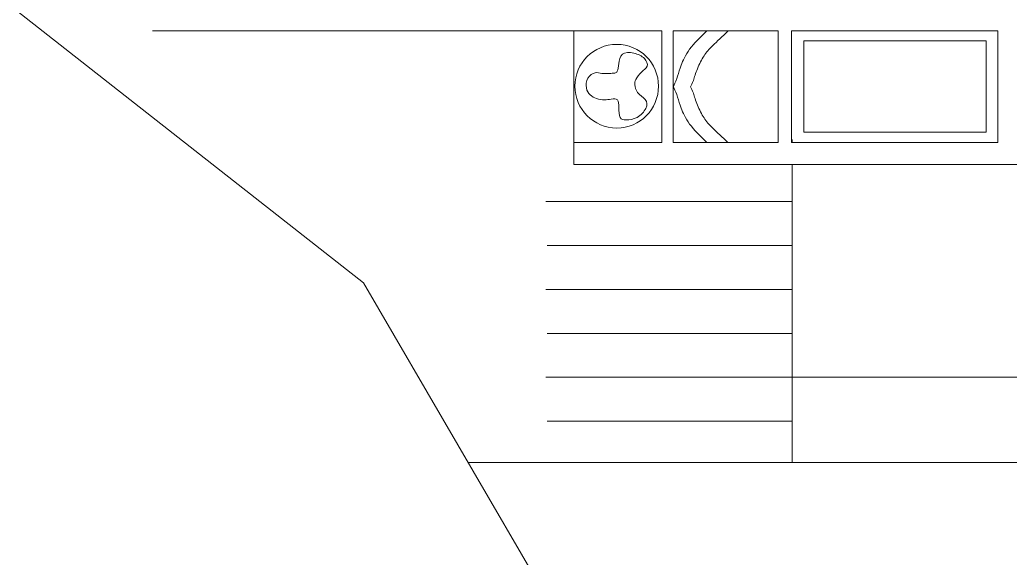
# Model space of a CAD drawing. Header units: centimetres. Extents: x -61 to 61, y -26 to 26.
# Drawn here: x 45.09 to 53.57, y -15.08 to -10.47 of the extents above; entities that cross this region are included whole.
import ezdxf

# ---------------------------------------------------------------- set-up
doc = ezdxf.new("R2010")
doc.units = ezdxf.units.CM
doc.header["$MEASUREMENT"] = 0
doc.layers.add('layer 1', color=7, linetype='Continuous')

msp = doc.modelspace()

# ---------------------------------------------------------------- linework, layer by layer
at = {"layer": 'layer 1', "lineweight": 9}
for points in [[(43.65152, -9.29001), (43.65152, -9.29001), (48.02911, -12.72169), (48.02911, -12.72169)], [(48.02911, -12.72169), (48.02911, -12.72169), (49.64568, -15.49607), (49.64568, -15.49607)]]:
    msp.add_open_spline(points, degree=3, dxfattribs=at)
at = {"layer": 'layer 1', "color": 177, "lineweight": 9}
for points in [[(46.22242, -10.56515), (46.22242, -10.56515), (50.58333, -10.56515), (50.58333, -10.56515)], [(49.83071, -11.52163), (49.83071, -11.52163), (49.83071, -10.56515), (49.83071, -10.56515)], [(50.58333, -11.52163), (50.58333, -11.52163), (50.58333, -10.56515), (50.58333, -10.56515)], [(50.68232, -10.56515), (50.68232, -10.56515), (51.58079, -10.56515), (51.58079, -10.56515)], [(50.68232, -11.52163), (50.68232, -11.52163), (50.68232, -10.56515), (50.68232, -10.56515)], [(51.58079, -11.52163), (51.58079, -11.52163), (51.58079, -10.56515), (51.58079, -10.56515)], [(51.69422, -10.56515), (51.69422, -10.56515), (53.46368, -10.56515), (53.46368, -10.56515)], [(51.69422, -11.52163), (51.69422, -11.52163), (51.69422, -10.56515), (51.69422, -10.56515)], [(53.46368, -11.52163), (53.46368, -11.52163), (53.46368, -10.56515), (53.46368, -10.56515)], [(49.83071, -11.52163), (49.83071, -11.52163), (50.58333, -11.52163), (50.58333, -11.52163)], [(49.83071, -11.52163), (49.83071, -11.52163), (49.83071, -11.70935), (49.83071, -11.70935)], [(50.68232, -11.52163), (50.68232, -11.52163), (51.58079, -11.52163), (51.58079, -11.52163)], [(51.69422, -11.52163), (51.69422, -11.52163), (53.46368, -11.52163), (53.46368, -11.52163)], [(51.70112, -11.49588), (51.70112, -11.49588), (51.70112, -11.52163), (51.70112, -11.52163)], [(49.83071, -11.70935), (49.83071, -11.70935), (54.42458, -11.70935), (54.42458, -11.70935)], [(51.70112, -11.70935), (51.70112, -11.70935), (51.70112, -14.26169), (51.70112, -14.26169)], [(49.59018, -12.02707), (49.59018, -12.02707), (51.70112, -12.02707), (51.70112, -12.02707)], [(49.60215, -12.40328), (49.60215, -12.40328), (51.70112, -12.40328), (51.70112, -12.40328)], [(49.59018, -12.77947), (49.59018, -12.77947), (51.70112, -12.77947), (51.70112, -12.77947)], [(49.60215, -13.15563), (49.60215, -13.15563), (51.70112, -13.15563), (51.70112, -13.15563)], [(49.59018, -13.53184), (49.59018, -13.53184), (51.70112, -13.53184), (51.70112, -13.53184)], [(51.70112, -13.53184), (51.70112, -13.53184), (60.42167, -13.53184), (60.42167, -13.53184)], [(49.60215, -13.908), (49.60215, -13.908), (51.70112, -13.908), (51.70112, -13.908)], [(60.42167, -14.26169), (60.42167, -14.26169), (48.92642, -14.26169), (48.92642, -14.26169)]]:
    msp.add_open_spline(points, degree=3, dxfattribs=at)
at = {"layer": 'layer 1', "color": 242, "lineweight": 9}
for points, knots in [([(51.01412, -10.56515), (51.01412, -10.56515), (50.68232, -10.56515), (50.68232, -10.56515), (50.68232, -10.56515), (50.68232, -10.56515), (50.68232, -11.04339), (50.68232, -11.04339)], [0, 0, 0, 0, 0.3333333, 0.3333333, 0.3333333, 0.3333333, 1, 1, 1, 1]), ([(50.97012, -10.56515), (50.91513, -10.61872), (50.86013, -10.67229), (50.82255, -10.7229), (50.82255, -10.7229), (50.78497, -10.77352), (50.76481, -10.82118), (50.75106, -10.85876), (50.75106, -10.85876), (50.73731, -10.89634), (50.72998, -10.92384), (50.71959, -10.95293), (50.71959, -10.95293), (50.7092, -10.98203), (50.69576, -11.01271), (50.68904, -11.02805), (50.68904, -11.02805), (50.68232, -11.04339), (50.68232, -11.04339), (50.68232, -11.04339)], [0, 0, 0, 0, 0.1666667, 0.1666667, 0.1666667, 0.1666667, 0.3333333, 0.3333333, 0.3333333, 0.3333333, 0.5, 0.5, 0.5, 0.5, 0.6666667, 0.6666667, 0.6666667, 0.6666667, 1, 1, 1, 1]), ([(51.15019, -10.56916), (51.10253, -10.61333), (51.05487, -10.6575), (51.02095, -10.69105), (51.02095, -10.69105), (50.98704, -10.72459), (50.96688, -10.7475), (50.94625, -10.77912), (50.94625, -10.77912), (50.92563, -10.81075), (50.90455, -10.85108), (50.88897, -10.88958), (50.88897, -10.88958), (50.87339, -10.92807), (50.8633, -10.96474), (50.85459, -10.9904), (50.85459, -10.9904), (50.84589, -11.01606), (50.83855, -11.03073), (50.83122, -11.0454)], [0, 0, 0, 0, 0.1666667, 0.1666667, 0.1666667, 0.1666667, 0.3333333, 0.3333333, 0.3333333, 0.3333333, 0.5, 0.5, 0.5, 0.5, 0.6666667, 0.6666667, 0.6666667, 0.6666667, 1, 1, 1, 1]), ([(51.15019, -11.52163), (51.15019, -11.52163), (51.58079, -11.52163), (51.58079, -11.52163), (51.58079, -11.52163), (51.58079, -11.52163), (51.58079, -10.56515), (51.58079, -10.56515), (51.58079, -10.56515), (51.58079, -10.56515), (51.15342, -10.56515), (51.15342, -10.56515), (51.15342, -10.56515), (51.15342, -10.56515), (51.15019, -10.56916), (51.15019, -10.56916)], [0, 0, 0, 0, 0.2, 0.2, 0.2, 0.2, 0.4, 0.4, 0.4, 0.4, 0.6, 0.6, 0.6, 0.6, 1, 1, 1, 1]), ([(51.80057, -11.43242), (51.80057, -11.43242), (51.80057, -10.6515), (51.80057, -10.6515), (51.80057, -10.6515), (51.80057, -10.6515), (53.36243, -10.6515), (53.36243, -10.6515), (53.36243, -10.6515), (53.36243, -10.6515), (53.36243, -11.43242), (53.36243, -11.43242), (53.36243, -11.43242), (53.36243, -11.43242), (51.80057, -11.43242), (51.80057, -11.43242)], [0, 0, 0, 0, 0.2, 0.2, 0.2, 0.2, 0.4, 0.4, 0.4, 0.4, 0.6, 0.6, 0.6, 0.6, 1, 1, 1, 1]), ([(50.20449, -11.15697), (50.21549, -11.16797), (50.21549, -11.1918), (50.21641, -11.22205), (50.21641, -11.22205), (50.21733, -11.2523), (50.21916, -11.28896), (50.22833, -11.30821), (50.22833, -11.30821), (50.23749, -11.32746), (50.25399, -11.32929), (50.27966, -11.32838), (50.27966, -11.32838), (50.30532, -11.32746), (50.34015, -11.32379), (50.37223, -11.30638), (50.37223, -11.30638), (50.40431, -11.28896), (50.43364, -11.25779), (50.44739, -11.22938), (50.44739, -11.22938), (50.46114, -11.20097), (50.4593, -11.1753), (50.44281, -11.15422), (50.44281, -11.15422), (50.42631, -11.13314), (50.39514, -11.11664), (50.37717, -11.09457), (50.37717, -11.09457), (50.3592, -11.07251), (50.35442, -11.04489), (50.35258, -11.02655), (50.35258, -11.02655), (50.35075, -11.00822), (50.35186, -10.99919), (50.36159, -10.98184), (50.36159, -10.98184), (50.37131, -10.96449), (50.38964, -10.93882), (50.4098, -10.91958), (50.4098, -10.91958), (50.42997, -10.90033), (50.45197, -10.88749), (50.45838, -10.86825), (50.45838, -10.86825), (50.4648, -10.849), (50.45564, -10.82334), (50.43456, -10.80225), (50.43456, -10.80225), (50.41348, -10.78117), (50.38048, -10.76467), (50.34414, -10.75635), (50.34414, -10.75635), (50.30779, -10.74802), (50.2681, -10.74786), (50.2461, -10.76528), (50.2461, -10.76528), (50.2241, -10.78269), (50.2198, -10.81768), (50.21568, -10.84633), (50.21568, -10.84633), (50.21156, -10.87498), (50.20763, -10.8973), (50.2028, -10.91016), (50.2028, -10.91016), (50.19797, -10.92301), (50.19226, -10.92641), (50.18079, -10.92801), (50.18079, -10.92801), (50.16933, -10.9296), (50.15212, -10.92939), (50.1322, -10.93029), (50.1322, -10.93029), (50.11228, -10.93118), (50.08964, -10.93317), (50.07007, -10.93049), (50.07007, -10.93049), (50.05051, -10.92782), (50.03401, -10.92049), (50.01293, -10.92507), (50.01293, -10.92507), (49.99184, -10.92966), (49.96619, -10.94616), (49.95152, -10.97091), (49.95152, -10.97091), (49.93685, -10.99565), (49.93319, -11.02865), (49.93777, -11.05431), (49.93777, -11.05431), (49.94235, -11.07998), (49.95518, -11.09831), (49.97076, -11.11298), (49.97076, -11.11298), (49.98635, -11.12764), (50.00468, -11.13863), (50.02576, -11.14597), (50.02576, -11.14597), (50.04684, -11.1533), (50.07067, -11.15697), (50.09176, -11.15697), (50.09176, -11.15697), (50.11284, -11.15697), (50.13116, -11.1533), (50.15133, -11.15056), (50.15133, -11.15056), (50.17149, -11.1478), (50.19349, -11.14597), (50.20449, -11.15697)], [0, 0, 0, 0, 0.0357143, 0.0357143, 0.0357143, 0.0357143, 0.0714286, 0.0714286, 0.0714286, 0.0714286, 0.1071429, 0.1071429, 0.1071429, 0.1071429, 0.1428571, 0.1428571, 0.1428571, 0.1428571, 0.1785714, 0.1785714, 0.1785714, 0.1785714, 0.2142857, 0.2142857, 0.2142857, 0.2142857, 0.25, 0.25, 0.25, 0.25, 0.2857143, 0.2857143, 0.2857143, 0.2857143, 0.3214286, 0.3214286, 0.3214286, 0.3214286, 0.3571429, 0.3571429, 0.3571429, 0.3571429, 0.3928571, 0.3928571, 0.3928571, 0.3928571, 0.4285714, 0.4285714, 0.4285714, 0.4285714, 0.4642857, 0.4642857, 0.4642857, 0.4642857, 0.5, 0.5, 0.5, 0.5, 0.5357143, 0.5357143, 0.5357143, 0.5357143, 0.5714286, 0.5714286, 0.5714286, 0.5714286, 0.6071429, 0.6071429, 0.6071429, 0.6071429, 0.6428571, 0.6428571, 0.6428571, 0.6428571, 0.6785714, 0.6785714, 0.6785714, 0.6785714, 0.7142857, 0.7142857, 0.7142857, 0.7142857, 0.75, 0.75, 0.75, 0.75, 0.7857143, 0.7857143, 0.7857143, 0.7857143, 0.8214286, 0.8214286, 0.8214286, 0.8214286, 0.8571429, 0.8571429, 0.8571429, 0.8571429, 0.8928571, 0.8928571, 0.8928571, 0.8928571, 0.9285714, 0.9285714, 0.9285714, 0.9285714, 1, 1, 1, 1]), ([(51.01412, -11.52163), (51.01412, -11.52163), (50.68232, -11.52163), (50.68232, -11.52163), (50.68232, -11.52163), (50.68232, -11.52163), (50.68232, -11.04339), (50.68232, -11.04339)], [0, 0, 0, 0, 0.3333333, 0.3333333, 0.3333333, 0.3333333, 1, 1, 1, 1]), ([(50.97012, -11.52163), (50.91513, -11.46806), (50.86013, -11.41449), (50.82255, -11.36388), (50.82255, -11.36388), (50.78497, -11.31326), (50.76481, -11.2656), (50.75106, -11.22802), (50.75106, -11.22802), (50.73731, -11.19044), (50.72998, -11.16294), (50.71959, -11.13385), (50.71959, -11.13385), (50.7092, -11.10475), (50.69576, -11.07408), (50.68904, -11.05874), (50.68904, -11.05874), (50.68232, -11.04339), (50.68232, -11.04339), (50.68232, -11.04339)], [0, 0, 0, 0, 0.1666667, 0.1666667, 0.1666667, 0.1666667, 0.3333333, 0.3333333, 0.3333333, 0.3333333, 0.5, 0.5, 0.5, 0.5, 0.6666667, 0.6666667, 0.6666667, 0.6666667, 1, 1, 1, 1]), ([(51.15019, -11.52163), (51.10253, -11.47746), (51.05487, -11.43329), (51.02095, -11.39975), (51.02095, -11.39975), (50.98704, -11.3662), (50.96688, -11.34329), (50.94625, -11.31167), (50.94625, -11.31167), (50.92563, -11.28004), (50.90455, -11.23971), (50.88897, -11.20121), (50.88897, -11.20121), (50.87339, -11.16272), (50.8633, -11.12605), (50.85459, -11.10039), (50.85459, -11.10039), (50.84589, -11.07473), (50.83855, -11.06006), (50.83122, -11.0454)], [0, 0, 0, 0, 0.1666667, 0.1666667, 0.1666667, 0.1666667, 0.3333333, 0.3333333, 0.3333333, 0.3333333, 0.5, 0.5, 0.5, 0.5, 0.6666667, 0.6666667, 0.6666667, 0.6666667, 1, 1, 1, 1])]:
    msp.add_open_spline(points, degree=3, knots=knots, dxfattribs=at)
at = {"layer": 'layer 1', "color": 177, "lineweight": 9}
msp.add_open_spline([(50.55616, -11.03972), (50.55616, -10.842), (50.39588, -10.68171), (50.19816, -10.68171), (50.19816, -10.68171), (50.00043, -10.68171), (49.84015, -10.842), (49.84015, -11.03972), (49.84015, -11.03972), (49.84015, -11.23744), (50.00043, -11.39773), (50.19816, -11.39773), (50.19816, -11.39773), (50.39588, -11.39773), (50.55616, -11.23744), (50.55616, -11.03972)], degree=3, knots=[0, 0, 0, 0, 0.2, 0.2, 0.2, 0.2, 0.4, 0.4, 0.4, 0.4, 0.6, 0.6, 0.6, 0.6, 1, 1, 1, 1], dxfattribs=at)

doc.saveas('drawing.dxf')
